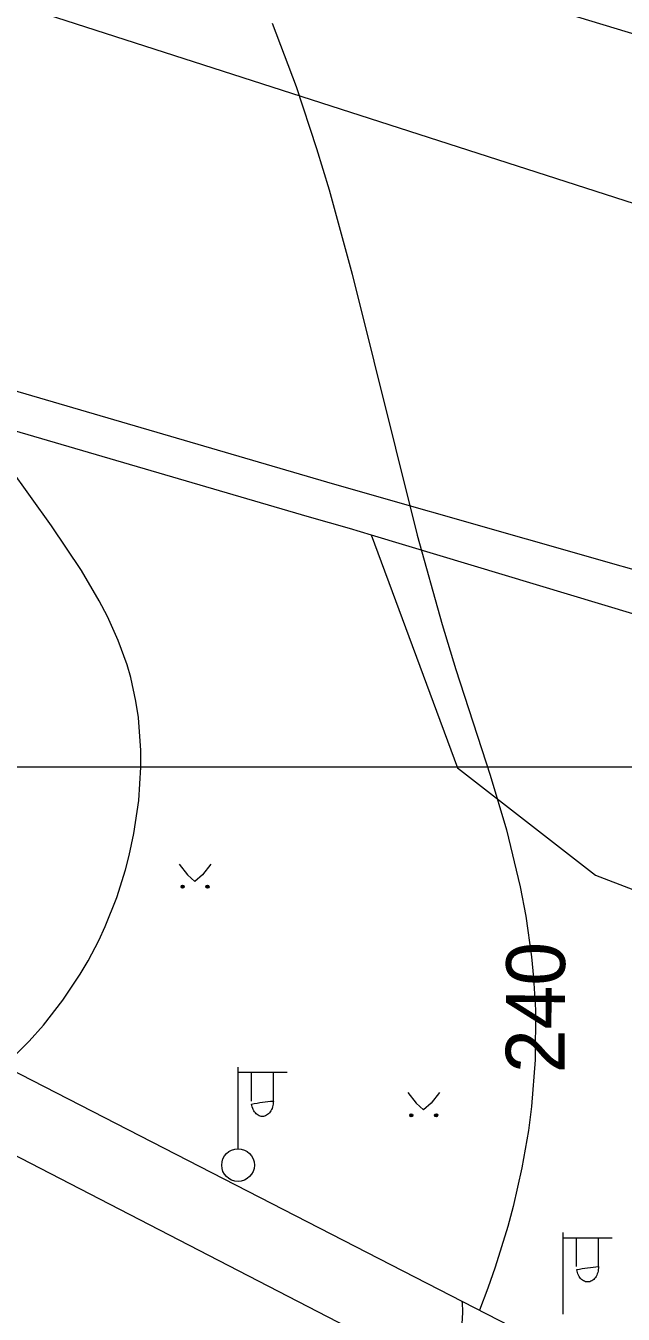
# Model space of a CAD drawing. Extents: x 1000 to 4000, y -5000 to -1000.
# Drawn here: x 1059.6 to 1096.1, y -4744.4 to -4665.5 of the extents above; entities that cross this region are included whole.
import ezdxf
from ezdxf.enums import TextEntityAlignment as Align

# ---------------------------------------------------------------- set-up
doc = ezdxf.new("R2010")
doc.units = 0
doc.header["$MEASUREMENT"] = 0
for name, color, linetype in [('границы команд_1', 10, 'CONTINUOUS'), ('СЛОЙ_11', 7, 'CONTINUOUS'), ('СЛОЙ_24', 7, 'CONTINUOUS'), ('СЛОЙ_3', 7, 'CONTINUOUS'), ('СЛОЙ_31', 7, 'CONTINUOUS'), ('СЛОЙ_40', 7, 'CONTINUOUS'), ('СЛОЙ_41', 7, 'CONTINUOUS'), ('СЛОЙ_50', 7, 'CONTINUOUS')]:
    doc.layers.add(name, color=color, linetype=linetype)
doc.styles.add('STYLE-CHAR_FAST_FONT', font='CHAR_FAST_FONT.shx')

msp = doc.modelspace()

# ---------------------------------------------------------------- linework, layer by layer
at = {"layer": 'границы команд_1', "color": 251, "lineweight": 0}
msp.add_lwpolyline([(1033.439, -1863.261), (3102.461, -1863.261), (3102.461, -4710.896), (1033.439, -4710.896)], close=True, dxfattribs=at)
at = {"layer": 'СЛОЙ_11', "color": 253, "linetype": 'Continuous', "lineweight": 0}
msp.add_lwpolyline([(1003.192, -4646.212), (1135.852, -4688.955), (1171.916, -4700.006), (1238.222, -4718.174)], dxfattribs=at)
at = {"layer": 'СЛОЙ_24', "color": 253, "linetype": 'Continuous', "lineweight": 0}
for points in [[(1001.386, -4671.006), (1078.475, -4693.563)], [(1000.68, -4673.265), (1076.922, -4695.574)], [(1078.475, -4693.563), (1125.407, -4706.966), (1153.127, -4715.42), (1218.451, -4732.204), (1234.649, -4737.088)], [(1076.922, -4695.574), (1079.36, -4696.271), (1080.707, -4696.676)], [(1080.707, -4696.676), (1121.124, -4708.84)], [(1000, -4698.231), (1010.92, -4704.874), (1092.899, -4747.028)], [(1041.636, -4725.752), (1082.291, -4746.763), (1084.619, -4748.805), (1086.278, -4751.754), (1086.701, -4755.476), (1085.713, -4763.366)]]:
    msp.add_lwpolyline(points, dxfattribs=at)
at = {"layer": 'СЛОЙ_3', "color": 253, "linetype": 'Continuous', "lineweight": 0}
for p, q in [((1072.561, -4734.274), (1072.561, -4729.274)), ((1072.561, -4732.274), (1072.561, -4729.274)), ((1072.561, -4729.588), (1075.561, -4729.588)), ((1073.382, -4731.356), (1073.382, -4729.588)), ((1074.724, -4731.356), (1074.724, -4729.588)), ((1092.469, -4744.41), (1092.469, -4739.41)), ((1092.469, -4742.41), (1092.469, -4739.41)), ((1092.469, -4739.724), (1095.469, -4739.724)), ((1093.29, -4741.492), (1093.29, -4739.724)), ((1094.632, -4741.492), (1094.632, -4739.724))]:
    msp.add_line(p, q, dxfattribs=at)
for points in [[(1074.724, -4731.356, -0.035191), (1074.711, -4731.54, -0.036545), (1074.673, -4731.717, -0.03934), (1074.611, -4731.88, -0.0437), (1074.528, -4732.023, -0.049642), (1074.426, -4732.14, -0.056748), (1074.31, -4732.227, -0.0637), (1074.184, -4732.281, -0.068204), (1074.053, -4732.299, -0.068204), (1073.922, -4732.281, -0.0637), (1073.796, -4732.227, -0.056748), (1073.68, -4732.14, -0.049642), (1073.578, -4732.023, -0.0437), (1073.495, -4731.88, -0.03934), (1073.433, -4731.717, -0.036545), (1073.395, -4731.54, -0.035191)], [(1094.632, -4741.492, -0.035191), (1094.619, -4741.676, -0.036545), (1094.581, -4741.853, -0.03934), (1094.519, -4742.016, -0.0437), (1094.436, -4742.159, -0.049642), (1094.334, -4742.276, -0.056748), (1094.218, -4742.363, -0.0637), (1094.092, -4742.417, -0.068204), (1093.961, -4742.435, -0.068204), (1093.83, -4742.417, -0.0637), (1093.704, -4742.363, -0.056748), (1093.588, -4742.276, -0.049642), (1093.486, -4742.159, -0.0437), (1093.403, -4742.016, -0.03934), (1093.341, -4741.853, -0.036545), (1093.303, -4741.676, -0.035191)]]:
    msp.add_lwpolyline(points, format="xyb", close=True, dxfattribs=at)
msp.add_circle((1072.561, -4735.274), 1, dxfattribs=at)
at = {"layer": 'СЛОЙ_31', "color": 253, "linetype": 'Continuous', "lineweight": 0}
msp.add_lwpolyline([(1006.806, -4638.514), (1066.591, -4656.828), (1105.816, -4668.727), (1142.304, -4679.765), (1211.716, -4701.161), (1268.386, -4718.285), (1323.833, -4734.953), (1392.303, -4756.316), (1512.423, -4792.759)], dxfattribs=at)
at = {"layer": 'СЛОЙ_40', "color": 253, "linetype": 'Continuous', "lineweight": 0}
msp.add_lwpolyline([(1080.707, -4696.676), (1085.992, -4710.942), (1094.449, -4717.518), (1106.664, -4722.215), (1115.121, -4720.336), (1119.299, -4714.011), (1121.124, -4708.84)], dxfattribs=at)
at = {"layer": 'СЛОЙ_41', "color": 253, "linetype": 'Continuous', "lineweight": 0}
for p, q in [((1068.954, -4716.838), (1069.464, -4717.488)), ((1069.464, -4717.488), (1069.924, -4717.898)), ((1070.394, -4717.488), (1069.924, -4717.898)), ((1070.904, -4716.838), (1070.394, -4717.488)), ((1082.954, -4730.838), (1083.464, -4731.488)), ((1084.904, -4730.838), (1084.394, -4731.488)), ((1083.464, -4731.488), (1083.924, -4731.898)), ((1084.394, -4731.488), (1083.924, -4731.898))]:
    msp.add_line(p, q, dxfattribs=at)
for centre in [(1069.168, -4718.226), (1070.689, -4718.226), (1083.168, -4732.226), (1084.689, -4732.226)]:
    msp.add_circle(centre, 0.0976, dxfattribs=at)
for points in [[(1069.072, -4718.245), (1069.07, -4718.226), (1069.072, -4718.207)], [(1069.077, -4718.263), (1069.072, -4718.207), (1069.077, -4718.189)], [(1069.072, -4718.245), (1069.072, -4718.207), (1069.077, -4718.263)], [(1069.086, -4718.28), (1069.077, -4718.189), (1069.086, -4718.172)], [(1069.077, -4718.263), (1069.077, -4718.189), (1069.086, -4718.28)], [(1069.099, -4718.295), (1069.086, -4718.172), (1069.099, -4718.157)], [(1069.086, -4718.28), (1069.086, -4718.172), (1069.099, -4718.295)], [(1069.113, -4718.307), (1069.099, -4718.157), (1069.113, -4718.145)], [(1069.099, -4718.295), (1069.099, -4718.157), (1069.113, -4718.307)], [(1069.13, -4718.316), (1069.113, -4718.145), (1069.13, -4718.136)], [(1069.113, -4718.307), (1069.113, -4718.145), (1069.13, -4718.316)], [(1069.149, -4718.322), (1069.13, -4718.136), (1069.149, -4718.13)], [(1069.13, -4718.316), (1069.13, -4718.136), (1069.149, -4718.322)], [(1069.168, -4718.324), (1069.149, -4718.13), (1069.168, -4718.128)], [(1069.149, -4718.322), (1069.149, -4718.13), (1069.168, -4718.324)], [(1070.593, -4718.245), (1070.591, -4718.226), (1070.593, -4718.207)], [(1070.598, -4718.263), (1070.593, -4718.207), (1070.598, -4718.189)], [(1070.593, -4718.245), (1070.593, -4718.207), (1070.598, -4718.263)], [(1070.607, -4718.28), (1070.598, -4718.189), (1070.607, -4718.172)], [(1070.598, -4718.263), (1070.598, -4718.189), (1070.607, -4718.28)], [(1070.62, -4718.295), (1070.607, -4718.172), (1070.62, -4718.157)], [(1070.607, -4718.28), (1070.607, -4718.172), (1070.62, -4718.295)], [(1070.634, -4718.307), (1070.62, -4718.157), (1070.634, -4718.145)], [(1070.62, -4718.295), (1070.62, -4718.157), (1070.634, -4718.307)], [(1070.651, -4718.316), (1070.634, -4718.145), (1070.651, -4718.136)], [(1070.634, -4718.307), (1070.634, -4718.145), (1070.651, -4718.316)], [(1070.67, -4718.322), (1070.651, -4718.136), (1070.67, -4718.13)], [(1070.651, -4718.316), (1070.651, -4718.136), (1070.67, -4718.322)], [(1070.689, -4718.324), (1070.67, -4718.13), (1070.689, -4718.128)], [(1070.67, -4718.322), (1070.67, -4718.13), (1070.689, -4718.324)], [(1083.072, -4732.245), (1083.07, -4732.226), (1083.072, -4732.207)], [(1083.077, -4732.263), (1083.072, -4732.207), (1083.077, -4732.189)], [(1083.072, -4732.245), (1083.072, -4732.207), (1083.077, -4732.263)], [(1083.086, -4732.28), (1083.077, -4732.189), (1083.086, -4732.172)], [(1083.077, -4732.263), (1083.077, -4732.189), (1083.086, -4732.28)], [(1083.099, -4732.295), (1083.086, -4732.172), (1083.099, -4732.157)], [(1083.086, -4732.28), (1083.086, -4732.172), (1083.099, -4732.295)], [(1083.113, -4732.307), (1083.099, -4732.157), (1083.113, -4732.145)], [(1083.099, -4732.295), (1083.099, -4732.157), (1083.113, -4732.307)], [(1083.13, -4732.316), (1083.113, -4732.145), (1083.13, -4732.136)], [(1083.113, -4732.307), (1083.113, -4732.145), (1083.13, -4732.316)], [(1083.149, -4732.322), (1083.13, -4732.136), (1083.149, -4732.13)], [(1083.13, -4732.316), (1083.13, -4732.136), (1083.149, -4732.322)], [(1083.168, -4732.324), (1083.149, -4732.13), (1083.168, -4732.128)], [(1083.149, -4732.322), (1083.149, -4732.13), (1083.168, -4732.324)], [(1084.593, -4732.245), (1084.591, -4732.226), (1084.593, -4732.207)], [(1084.598, -4732.263), (1084.593, -4732.207), (1084.598, -4732.189)], [(1084.593, -4732.245), (1084.593, -4732.207), (1084.598, -4732.263)], [(1084.607, -4732.28), (1084.598, -4732.189), (1084.607, -4732.172)], [(1084.598, -4732.263), (1084.598, -4732.189), (1084.607, -4732.28)], [(1084.62, -4732.295), (1084.607, -4732.172), (1084.62, -4732.157)], [(1084.607, -4732.28), (1084.607, -4732.172), (1084.62, -4732.295)], [(1084.634, -4732.307), (1084.62, -4732.157), (1084.634, -4732.145)], [(1084.62, -4732.295), (1084.62, -4732.157), (1084.634, -4732.307)], [(1084.651, -4732.316), (1084.634, -4732.145), (1084.651, -4732.136)], [(1084.634, -4732.307), (1084.634, -4732.145), (1084.651, -4732.316)], [(1084.67, -4732.322), (1084.651, -4732.136), (1084.67, -4732.13)], [(1084.651, -4732.316), (1084.651, -4732.136), (1084.67, -4732.322)], [(1084.689, -4732.324), (1084.67, -4732.13), (1084.689, -4732.128)], [(1084.67, -4732.322), (1084.67, -4732.13), (1084.689, -4732.324)]]:
    msp.add_solid(points, dxfattribs=at)
at = {"layer": 'СЛОЙ_41', "color": 253, "linetype": 'Continuous', "lineweight": 0, "extrusion": (0, 0, -1)}
for points in [[(-1069.168, -4718.324), (-1069.168, -4718.128), (-1069.187, -4718.322)], [(-1069.187, -4718.322), (-1069.168, -4718.128), (-1069.187, -4718.13)], [(-1069.187, -4718.322), (-1069.187, -4718.13), (-1069.205, -4718.316)], [(-1069.205, -4718.316), (-1069.187, -4718.13), (-1069.205, -4718.136)], [(-1069.205, -4718.316), (-1069.205, -4718.136), (-1069.222, -4718.307)], [(-1069.222, -4718.307), (-1069.205, -4718.136), (-1069.222, -4718.145)], [(-1069.222, -4718.307), (-1069.222, -4718.145), (-1069.237, -4718.295)], [(-1069.237, -4718.295), (-1069.222, -4718.145), (-1069.237, -4718.157)], [(-1069.237, -4718.295), (-1069.237, -4718.157), (-1069.249, -4718.28)], [(-1069.249, -4718.28), (-1069.237, -4718.157), (-1069.249, -4718.172)], [(-1069.249, -4718.28), (-1069.249, -4718.172), (-1069.258, -4718.263)], [(-1069.258, -4718.263), (-1069.249, -4718.172), (-1069.258, -4718.189)], [(-1069.258, -4718.263), (-1069.258, -4718.189), (-1069.263, -4718.245)], [(-1069.263, -4718.245), (-1069.258, -4718.189), (-1069.263, -4718.207)], [(-1069.263, -4718.245), (-1069.263, -4718.207), (-1069.265, -4718.226)], [(-1070.689, -4718.324), (-1070.689, -4718.128), (-1070.708, -4718.322)], [(-1070.708, -4718.322), (-1070.689, -4718.128), (-1070.708, -4718.13)], [(-1070.708, -4718.322), (-1070.708, -4718.13), (-1070.726, -4718.316)], [(-1070.726, -4718.316), (-1070.708, -4718.13), (-1070.726, -4718.136)], [(-1070.726, -4718.316), (-1070.726, -4718.136), (-1070.743, -4718.307)], [(-1070.743, -4718.307), (-1070.726, -4718.136), (-1070.743, -4718.145)], [(-1070.743, -4718.307), (-1070.743, -4718.145), (-1070.758, -4718.295)], [(-1070.758, -4718.295), (-1070.743, -4718.145), (-1070.758, -4718.157)], [(-1070.758, -4718.295), (-1070.758, -4718.157), (-1070.77, -4718.28)], [(-1070.77, -4718.28), (-1070.758, -4718.157), (-1070.77, -4718.172)], [(-1070.77, -4718.28), (-1070.77, -4718.172), (-1070.779, -4718.263)], [(-1070.779, -4718.263), (-1070.77, -4718.172), (-1070.779, -4718.189)], [(-1070.779, -4718.263), (-1070.779, -4718.189), (-1070.784, -4718.245)], [(-1070.784, -4718.245), (-1070.779, -4718.189), (-1070.784, -4718.207)], [(-1070.784, -4718.245), (-1070.784, -4718.207), (-1070.786, -4718.226)], [(-1083.168, -4732.324), (-1083.168, -4732.128), (-1083.187, -4732.322)], [(-1083.187, -4732.322), (-1083.168, -4732.128), (-1083.187, -4732.13)], [(-1083.187, -4732.322), (-1083.187, -4732.13), (-1083.205, -4732.316)], [(-1083.205, -4732.316), (-1083.187, -4732.13), (-1083.205, -4732.136)], [(-1083.205, -4732.316), (-1083.205, -4732.136), (-1083.222, -4732.307)], [(-1083.222, -4732.307), (-1083.205, -4732.136), (-1083.222, -4732.145)], [(-1083.222, -4732.307), (-1083.222, -4732.145), (-1083.237, -4732.295)], [(-1083.237, -4732.295), (-1083.222, -4732.145), (-1083.237, -4732.157)], [(-1083.237, -4732.295), (-1083.237, -4732.157), (-1083.249, -4732.28)], [(-1083.249, -4732.28), (-1083.237, -4732.157), (-1083.249, -4732.172)], [(-1083.249, -4732.28), (-1083.249, -4732.172), (-1083.258, -4732.263)], [(-1083.258, -4732.263), (-1083.249, -4732.172), (-1083.258, -4732.189)], [(-1083.258, -4732.263), (-1083.258, -4732.189), (-1083.263, -4732.245)], [(-1083.263, -4732.245), (-1083.258, -4732.189), (-1083.263, -4732.207)], [(-1083.263, -4732.245), (-1083.263, -4732.207), (-1083.265, -4732.226)], [(-1084.689, -4732.324), (-1084.689, -4732.128), (-1084.708, -4732.322)], [(-1084.708, -4732.322), (-1084.689, -4732.128), (-1084.708, -4732.13)], [(-1084.708, -4732.322), (-1084.708, -4732.13), (-1084.726, -4732.316)], [(-1084.726, -4732.316), (-1084.708, -4732.13), (-1084.726, -4732.136)], [(-1084.726, -4732.316), (-1084.726, -4732.136), (-1084.743, -4732.307)], [(-1084.743, -4732.307), (-1084.726, -4732.136), (-1084.743, -4732.145)], [(-1084.743, -4732.307), (-1084.743, -4732.145), (-1084.758, -4732.295)], [(-1084.758, -4732.295), (-1084.743, -4732.145), (-1084.758, -4732.157)], [(-1084.758, -4732.295), (-1084.758, -4732.157), (-1084.77, -4732.28)], [(-1084.77, -4732.28), (-1084.758, -4732.157), (-1084.77, -4732.172)], [(-1084.77, -4732.28), (-1084.77, -4732.172), (-1084.779, -4732.263)], [(-1084.779, -4732.263), (-1084.77, -4732.172), (-1084.779, -4732.189)], [(-1084.779, -4732.263), (-1084.779, -4732.189), (-1084.784, -4732.245)], [(-1084.784, -4732.245), (-1084.779, -4732.189), (-1084.784, -4732.207)], [(-1084.784, -4732.245), (-1084.784, -4732.207), (-1084.786, -4732.226)]]:
    msp.add_solid(points, dxfattribs=at)
at = {"layer": 'СЛОЙ_50', "color": 253, "linetype": 'Continuous', "lineweight": 0}
for points in [[(1074.66, -4665.345), (1076.117, -4669.219), (1077.371, -4673.002), (1078.136, -4675.552), (1079.543, -4680.718), (1083.529, -4696.698), (1085.056, -4702.17), (1085.903, -4704.93), (1088.006, -4711.386), (1088.996, -4714.74), (1089.84, -4718.229), (1090.182, -4720.036), (1090.533, -4722.521), (1090.656, -4723.799), (1090.769, -4725.764), (1090.754, -4728.83), (1090.531, -4731.686), (1090.339, -4733.164), (1089.939, -4735.447), (1089.398, -4737.813), (1089.072, -4739.03), (1088.3, -4741.531), (1087.853, -4742.817), (1087.339, -4744.169)], [(1058.254, -4729.213), (1059.776, -4727.693), (1060.649, -4726.699), (1061.842, -4725.171), (1062.899, -4723.588), (1063.378, -4722.775), (1064.034, -4721.523), (1064.432, -4720.666), (1065.134, -4718.895), (1065.673, -4717.186), (1065.901, -4716.31), (1066.187, -4714.976), (1066.484, -4712.945), (1066.612, -4710.9), (1066.609, -4709.88), (1066.461, -4707.863), (1066.312, -4706.871), (1065.992, -4705.415), (1065.769, -4704.643), (1065.224, -4703.138), (1064.565, -4701.676), (1064.07, -4700.722), (1062.973, -4698.854), (1061.139, -4696.123), (1058.569, -4692.52)], [(1086.26, -4743.614), (1086.286, -4743.751), (1086.312, -4744.199), (1086.282, -4744.757), (1086.238, -4745.019), (1086.072, -4745.564), (1085.854, -4745.984), (1085.456, -4746.477), (1085.21, -4746.695), (1084.934, -4746.894), (1084.517, -4747.129), (1084.288, -4747.234), (1083.789, -4747.419), (1083.209, -4747.568)]]:
    msp.add_lwpolyline(points, dxfattribs=at)

# ---------------------------------------------------------------- texts
at = {"layer": 'СЛОЙ_50', "color": 253, "linetype": 'Continuous', "lineweight": 0, "style": 'STYLE-CHAR_FAST_FONT'}
msp.add_text('240', height=3.6, rotation=89.71961, dxfattribs=at).set_placement((1090.769, -4725.624), align=Align.MIDDLE_CENTER)

doc.saveas('drawing.dxf')
